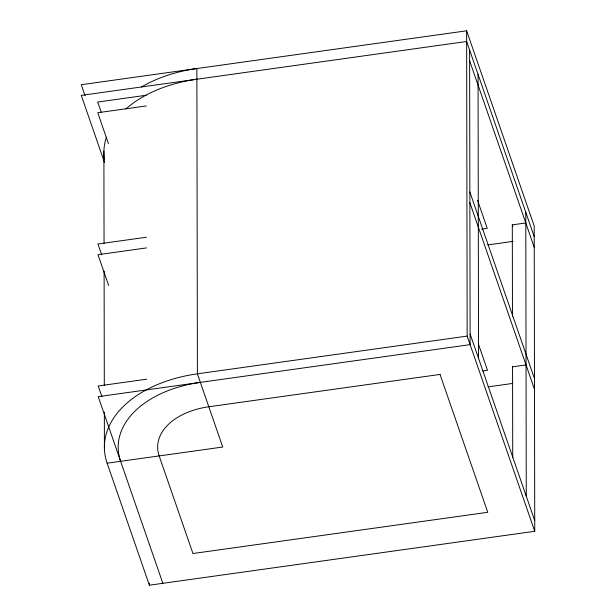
<?xml version="1.0" encoding="UTF-8"?>
<svg xmlns="http://www.w3.org/2000/svg" width="616" height="616" viewBox="0 0 616 616"><rect width="100%" height="100%" fill="white"/><g stroke="black" fill="none" stroke-linecap="round" stroke-linejoin="round"><path stroke-width="0.92" d="M534.742 531.292L467.167 336.097L197.405 373.827A118.357 74.967 -0.1 0 0 107.13 463.201L149.372 585.2L534.742 531.292L534.211 226.003L466.628 30.8L81.258 84.708L85.031 95.603M146.231 95.257L97.721 102.04L101.17 112.012M146.246 105.944L97.744 112.728L108.408 143.536M146.477 237.222L97.967 244.005L101.732 254.878M146.493 247.909L97.99 254.693L108.655 285.501M481.558 229.16L487.264 228.359L477.562 200.346M525.795 222.969L512.312 224.855L512.92 226.619M487.726 244.922L513.097 241.372M146.724 379.187L98.221 385.97L101.979 396.843M482.752 370.986L487.51 370.324L478.44 344.113M512.558 366.82L526.049 364.934M487.972 386.887L512.412 383.468M107.13 463.201L222.746 447.031L197.405 373.827L196.874 68.53A118.357 74.967 -0.1 0 0 141.549 86.956M534.226 236.683L466.651 41.488L81.281 95.388L104.535 162.578M469.623 60.714L534.241 247.37M469.854 191.984L534.472 378.648M469.869 202.672L534.495 389.335M470.1 333.949L534.719 520.612M162.855 583.313L98.237 396.658L470.123 344.637L469.608 50.027M525.779 212.281L526.272 496.211M512.312 224.755L512.466 316.193M512.558 366.243L512.72 457.673M478.055 74.428L478.547 358.35M466.628 30.8L467.167 336.097M149.365 583.283L149.372 585.2M103.896 151.059L104.05 243.243M104.104 271.009L104.304 385.27M104.35 412.081L104.412 448.61M104.443 159.875A118.357 74.967 -0.1 0 1 106.383 137.175M125.818 109.04A118.357 74.967 -0.1 0 1 196.889 79.218M120.621 461.315A104.551 66.22 -0.1 0 1 200.362 382.367M440.032 374.428L208.809 406.768A65.096 41.233 -0.1 0 0 159.159 455.925L192.947 553.522L487.757 512.289L440.032 374.428"/></g></svg>
